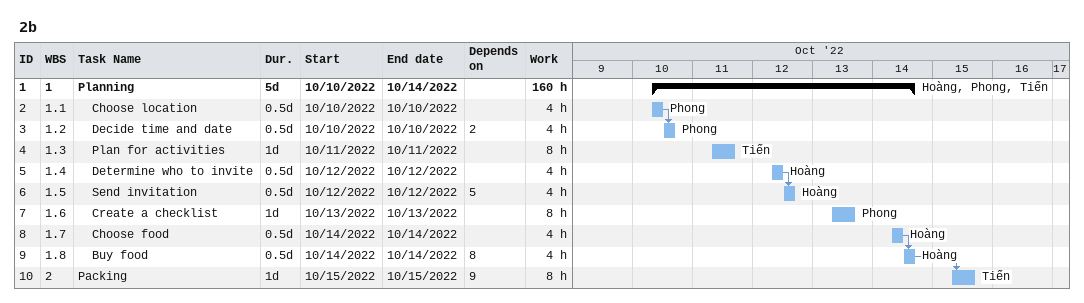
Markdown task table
2b

| ID | WBS | Task | Duration | Start | Finish | Predecessors | Resources | Work (h) |
|---|---|---|---|---|---|---|---|---|
| 1 | 1 | **Planning** | 5d | 2022-10-10 | 2022-10-14 |  | Hoàng, Phong, Tiến | 160 |
| 2 | 1.1 | Choose location | 0.5d | 2022-10-10 | 2022-10-10 |  | Phong | 4 |
| 3 | 1.2 | Decide time and date | 0.5d | 2022-10-10 | 2022-10-10 | 2 | Phong | 4 |
| 4 | 1.3 | Plan for activities | 1d | 2022-10-11 | 2022-10-11 |  | Tiến | 8 |
| 5 | 1.4 | Determine who to invite | 0.5d | 2022-10-12 | 2022-10-12 |  | Hoàng | 4 |
| 6 | 1.5 | Send invitation | 0.5d | 2022-10-12 | 2022-10-12 | 5 | Hoàng | 4 |
| 7 | 1.6 | Create a checklist | 1d | 2022-10-13 | 2022-10-13 |  | Phong | 8 |
| 8 | 1.7 | Choose food | 0.5d | 2022-10-14 | 2022-10-14 |  | Hoàng | 4 |
| 9 | 1.8 | Buy food | 0.5d | 2022-10-14 | 2022-10-14 | 8 | Hoàng | 4 |
| 10 | 2 | Packing | 1d | 2022-10-15 | 2022-10-15 | 9 | Tiến | 8 |
